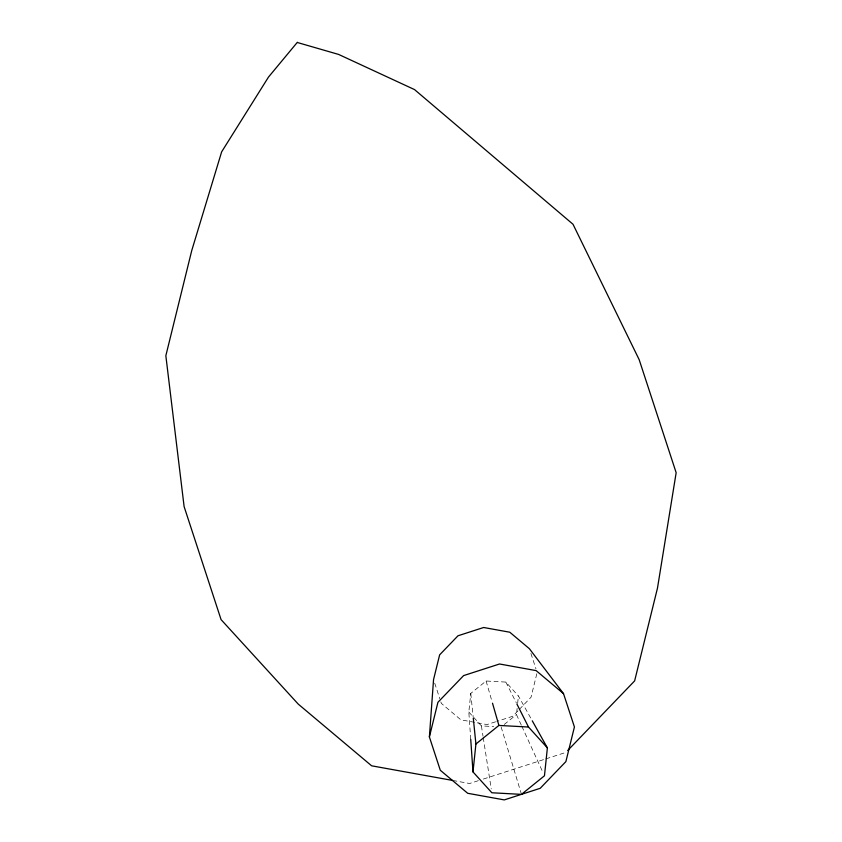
<?xml version="1.0" encoding="UTF-8"?>
<svg xmlns="http://www.w3.org/2000/svg" width="842" height="842" viewBox="0 0 842 842"><rect width="100%" height="100%" fill="white"/><g stroke="black" fill="none" stroke-linecap="round" stroke-linejoin="round"><path stroke-width="0.63" stroke-dasharray="4.21 3.16" d="M470.731 739.35L468.826 711.995L470.773 693.398L486.108 681.01L505.842 682.083L518.419 695.987L531.639 719.689M521.314 725.173L516.472 714.584L517.125 708.385M517.641 703.428L518.419 695.987M536.828 673.705L531.039 697.208L518.819 709.922M517.946 710.837L512.704 716.279L496.812 721.415M504.211 724.488L516.472 714.584M495.591 721.804L487.034 724.573L475.835 722.552M478.34 780.671L469.594 783.502L454.122 780.702M483.35 779.061L544.606 759.284M545.858 758.874L565.856 752.422M468.826 711.995L481.403 725.899L493.738 726.572M474.593 722.32L460.911 719.857L441.334 703.396L440.166 699.828M505.842 682.083L516.304 702.828M521.861 726.351L542.848 772.261M530.913 653.434L535.975 668.895M434.714 683.167L439.777 698.639M501.137 726.972L521.093 793.122M486.108 681.01L492.149 701.986M481.403 725.899L483.013 736.192M483.213 737.476L491.254 788.912M470.773 693.398L473.141 716.763"/><path stroke-width="1.26" d="M429.388 736.939L433.546 679.599L439.64 654.855L457.985 635.784L483.655 627.5L509.778 632.216L529.355 648.677L563.519 693.64L574.423 726.951L565.887 761.6L540.206 788.301L504.274 799.9L467.699 793.29L440.292 770.251L429.388 736.939L437.924 702.302L463.605 675.6L499.538 663.991L536.112 670.6L563.519 693.64M532.27 720.815L547.384 747.896L544.458 775.787L521.461 794.374L491.865 792.764L472.993 771.914L475.909 744.023L473.278 718.058M567.666 750.538L634.636 680.894L657.486 588.095L676.158 472.699L639.183 359.692L573.013 224.267L414.517 89.578L338.631 54.435L297.647 42.584M297.405 42.237L268.493 77.075L221.646 151.844L191.744 250.548L165.842 355.724L184.114 506.61L221.078 619.617L298.215 704.08L371.627 765.81L452.838 780.471M475.909 744.023L498.906 725.436L528.513 727.035L547.384 747.896M516.883 703.986L528.513 727.035M492.507 703.217L498.906 725.436M470.731 739.35L472.993 771.914"/></g></svg>
